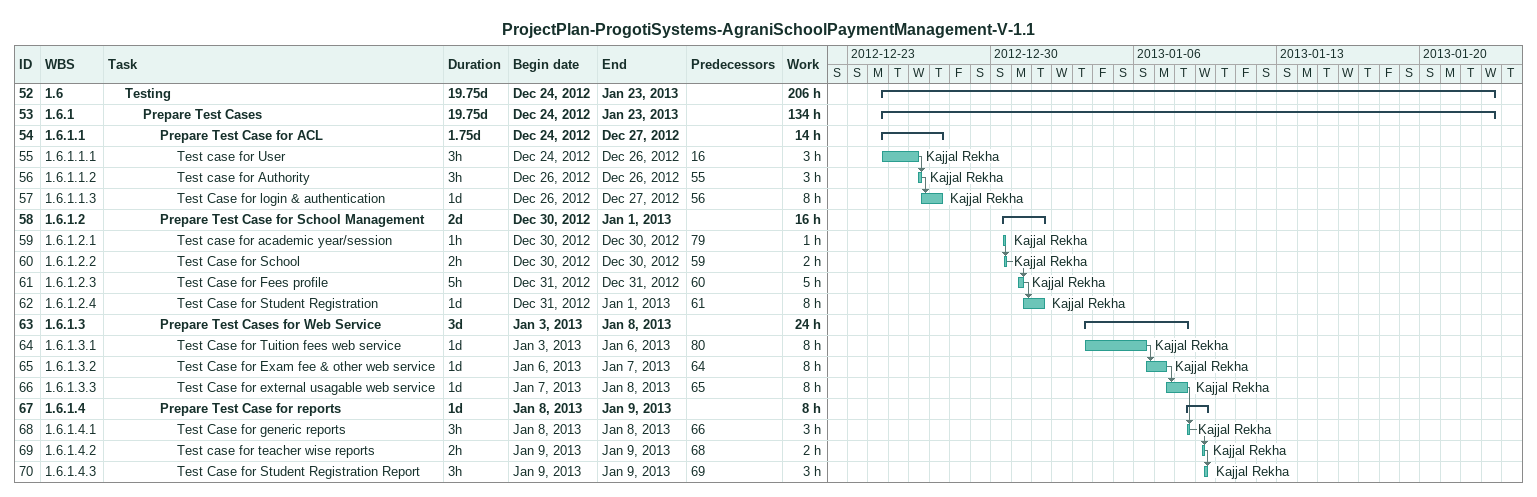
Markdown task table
ProjectPlan-ProgotiSystems-AgraniSchoolPaymentManagement-V-1.1

| ID | WBS | Task | Duration | Start | Finish | Predecessors | Resources | Work (h) |
|---|---|---|---|---|---|---|---|---|
| 52 | 1.6 | **Testing** | 19.75d | 2012-12-24 | 2013-01-23 |  |  | 206 |
| 53 | 1.6.1 | **Prepare Test Cases** | 19.75d | 2012-12-24 | 2013-01-23 |  |  | 134 |
| 54 | 1.6.1.1 | **Prepare Test Case for ACL** | 1.75d | 2012-12-24 | 2012-12-27 |  |  | 14 |
| 55 | 1.6.1.1.1 | Test case for User | 3h | 2012-12-24 | 2012-12-26 | 16 | Kajjal Rekha | 3 |
| 56 | 1.6.1.1.2 | Test case for Authority | 3h | 2012-12-26 | 2012-12-26 | 55 | Kajjal Rekha | 3 |
| 57 | 1.6.1.1.3 | Test Case for login & authentication | 1d | 2012-12-26 | 2012-12-27 | 56 | Kajjal Rekha | 8 |
| 58 | 1.6.1.2 | **Prepare Test Case for School Management** | 2d | 2012-12-30 | 2013-01-01 |  |  | 16 |
| 59 | 1.6.1.2.1 | Test case for academic year/session | 1h | 2012-12-30 | 2012-12-30 | 79 | Kajjal Rekha | 1 |
| 60 | 1.6.1.2.2 | Test Case for School | 2h | 2012-12-30 | 2012-12-30 | 59 | Kajjal Rekha | 2 |
| 61 | 1.6.1.2.3 | Test Case for Fees profile | 5h | 2012-12-31 | 2012-12-31 | 60 | Kajjal Rekha | 5 |
| 62 | 1.6.1.2.4 | Test Case for Student Registration | 1d | 2012-12-31 | 2013-01-01 | 61 | Kajjal Rekha | 8 |
| 63 | 1.6.1.3 | **Prepare Test Cases for Web Service** | 3d | 2013-01-03 | 2013-01-08 |  |  | 24 |
| 64 | 1.6.1.3.1 | Test Case for Tuition fees web service | 1d | 2013-01-03 | 2013-01-06 | 80 | Kajjal Rekha | 8 |
| 65 | 1.6.1.3.2 | Test Case for Exam fee & other web service | 1d | 2013-01-06 | 2013-01-07 | 64 | Kajjal Rekha | 8 |
| 66 | 1.6.1.3.3 | Test Case for external usagable web service | 1d | 2013-01-07 | 2013-01-08 | 65 | Kajjal Rekha | 8 |
| 67 | 1.6.1.4 | **Prepare Test Case for reports** | 1d | 2013-01-08 | 2013-01-09 |  |  | 8 |
| 68 | 1.6.1.4.1 | Test Case for generic reports | 3h | 2013-01-08 | 2013-01-08 | 66 | Kajjal Rekha | 3 |
| 69 | 1.6.1.4.2 | Test case for teacher wise reports | 2h | 2013-01-09 | 2013-01-09 | 68 | Kajjal Rekha | 2 |
| 70 | 1.6.1.4.3 | Test Case for Student Registration Report | 3h | 2013-01-09 | 2013-01-09 | 69 | Kajjal Rekha | 3 |
